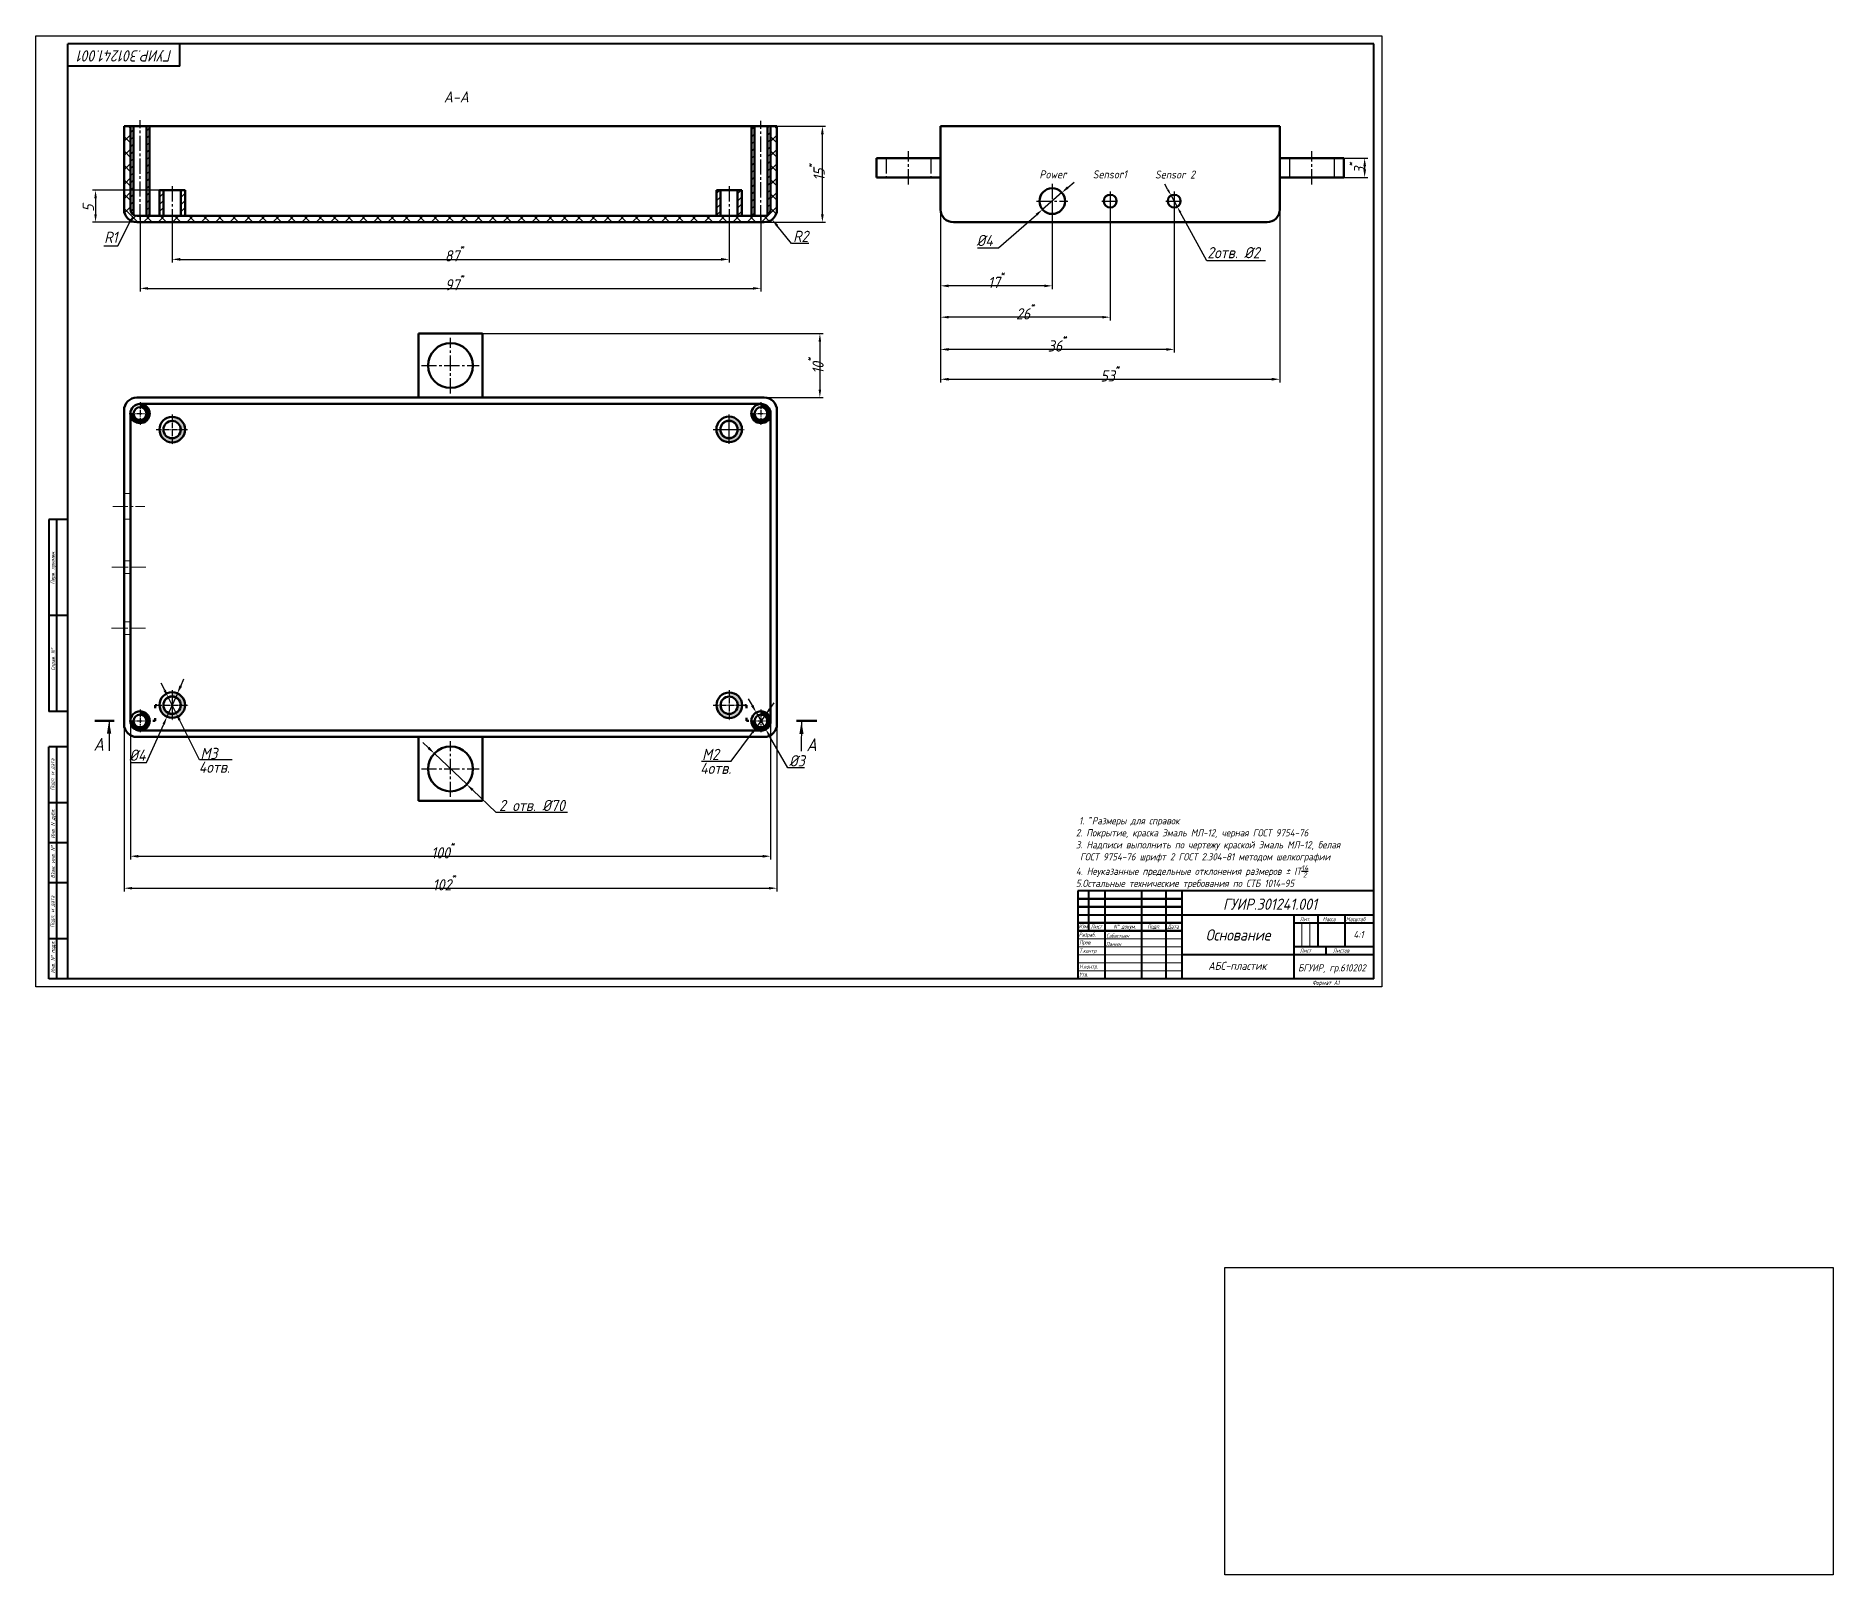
# Model space of a CAD drawing. Header units: millimetres. Extents: x 0 to 9139, y -367 to 2333.
# Drawn here: x 802 to 1925, y -367 to 594 of the extents above; entities that cross this region are included whole.
import ezdxf
from ezdxf import colors
from ezdxf.entities.mleader import LeaderData, LeaderLine
from ezdxf.math import Vec2, Vec3

# ---------------------------------------------------------------- set-up
doc = ezdxf.new("R2010")
doc.units = ezdxf.units.MM
doc.header["$LTSCALE"] = 0.5
doc.linetypes.add('CENTER2', pattern=[28.575, 19.05, -3.175, 3.175, -3.175])
doc.linetypes.add('осевая2', pattern=[28.575, 19.05, -3.175, 3.175, -3.175])
doc.layers.get('0').update_dxf_attribs({"lineweight": 60})
doc.layers.get('Defpoints').update_dxf_attribs({"color": 5})
for name, color, linetype in [('1-оси', 1, 'осевая2'), ('3-размеры', 6, 'Continuous'), ('KONTUR', 7, 'Continuous')]:
    doc.layers.add(name, color=color, linetype=linetype)
doc.layers.add('2-штриховка', color=7, linetype='Continuous', true_color=0x00c7c7)
for name, color, linetype, lineweight in [('Основная', 7, 'Continuous', 40), ('текст', 7, 'Continuous', 30), ('тонкая', 7, 'Continuous', 20), ('штр', 20, 'Continuous', 20)]:
    doc.layers.add(name, color=color, linetype=linetype, lineweight=lineweight)
doc.styles.get("Standard").update_dxf_attribs({"font": 'isocpeui.ttf', "width": 0.9})
doc.styles.add('стиль1', font='romans.shx', dxfattribs={"width": 0.75, "oblique": 15, "height": 3.5})
doc.dimstyles.new('Standart', dxfattribs={"dimtxt": 5, "dimasz": 5, "dimexe": 2, "dimexo": 0, "dimgap": 1, "dimtad": 1, "dimtoh": 1, "dimdec": 0, "dimtxsty": 'Standard', "dimcen": 2.5, "dimadec": 0, "dimazin": 0, "dimtfac": 1, "dimtdec": 0, "dimtmove": 0, "dimatfit": 3, "dimldrblk": 'DOTSMALL', "dimfxl": 1, "dimarcsym": 0})
pattern_1 = [(45, (-9.342, 0), (-2.245064, 2.245064), [])]

# ---------------------------------------------------------------- blocks, each defined once
blk = doc.blocks.new('*D14')
at = {"layer": '3-размеры', "color": 0, "lineweight": -2, "transparency": 16777216}
for p, q in [((1443.3, 496.5), (1431.2, 486)), ((1447.1, 499.7), (1450.9, 503)), ((1403.7, 462.1), (1427.5, 482.7)), ((1390.5, 462.1), (1403.7, 462.1))]:
    blk.add_line(p, q, dxfattribs=at)
at = {"layer": '3-размеры', "color": 0, "transparency": 16777216}
for points in [[(1446.5, 500.4), (1447.6, 499.1), (1443.3, 496.5)], [(1426.9, 483.3), (1428, 482.1), (1431.2, 486)]]:
    blk.add_solid(points, dxfattribs=at)
at = {"layer": 'Defpoints', "color": 0, "transparency": 16777216}
for p in [(1443.3, 496.5), (1431.2, 486)]:
    blk.add_point(p, dxfattribs=at)
at = {"layer": '3-размеры', "color": 0, "transparency": 16777216, "insert": (1395.1, 466.6), "char_height": 7, "attachment_point": 5}
blk.add_mtext('%%C4', dxfattribs=at)
blk = doc.blocks.new('_DotSmall')
at = {"color": 0, "linetype": 'ByBlock', "const_width": 0.5}
blk.add_lwpolyline([(-0.0625, 0, 1), (0.0625, 0, 1)], format="xyb", close=True, dxfattribs=at)
blk = doc.blocks.new('*D15')
at = {"layer": '3-размеры', "color": 0, "lineweight": -2, "transparency": 16777216}
for p, q in [((1367.5, 491.2), (1367.5, 436.3)), ((1437.3, 491.2), (1437.3, 436.3)), ((1432.3, 438.3), (1372.5, 438.3))]:
    blk.add_line(p, q, dxfattribs=at)
at = {"layer": '3-размеры', "color": 0, "transparency": 16777216}
for points in [[(1372.5, 439.1), (1372.5, 437.4), (1367.5, 438.3)], [(1432.3, 439.1), (1432.3, 437.4), (1437.3, 438.3)]]:
    blk.add_solid(points, dxfattribs=at)
at = {"layer": 'Defpoints', "color": 0, "transparency": 16777216}
for p in [(1367.5, 491.2), (1437.3, 491.2), (1367.5, 438.3)]:
    blk.add_point(p, dxfattribs=at)
at = {"layer": '3-размеры', "color": 0, "transparency": 16777216, "insert": (1402.4, 442.8), "char_height": 7, "attachment_point": 5}
blk.add_mtext('17{\\A1;\\H0.7x;\\S*^ ;}', dxfattribs=at)
blk = doc.blocks.new('*D16')
at = {"layer": '3-размеры', "color": 0, "lineweight": -2, "transparency": 16777216}
for p, q in [((1367.5, 491.4), (1367.5, 416.7)), ((1473.5, 491.2), (1473.5, 416.7)), ((1468.5, 418.7), (1372.5, 418.7))]:
    blk.add_line(p, q, dxfattribs=at)
at = {"layer": '3-размеры', "color": 0, "transparency": 16777216}
for points in [[(1372.5, 419.5), (1372.5, 417.9), (1367.5, 418.7)], [(1468.5, 419.5), (1468.5, 417.9), (1473.5, 418.7)]]:
    blk.add_solid(points, dxfattribs=at)
at = {"layer": 'Defpoints', "color": 0, "transparency": 16777216}
for p in [(1367.5, 491.4), (1473.5, 491.2), (1367.5, 418.7)]:
    blk.add_point(p, dxfattribs=at)
at = {"layer": '3-размеры', "color": 0, "transparency": 16777216, "insert": (1420.6, 423.2), "char_height": 7, "attachment_point": 5}
blk.add_mtext('26{\\A1;\\H0.7x;\\S*^ ;}', dxfattribs=at)
blk = doc.blocks.new('*D13')
at = {"layer": '3-размеры', "color": 0, "lineweight": -2, "transparency": 16777216}
for p, q in [((1367.5, 491.4), (1367.5, 396.6)), ((1513.5, 491.2), (1513.5, 396.6)), ((1508.5, 398.6), (1372.5, 398.6))]:
    blk.add_line(p, q, dxfattribs=at)
at = {"layer": '3-размеры', "color": 0, "transparency": 16777216}
for points in [[(1372.5, 399.4), (1372.5, 397.7), (1367.5, 398.6)], [(1508.5, 399.4), (1508.5, 397.7), (1513.5, 398.6)]]:
    blk.add_solid(points, dxfattribs=at)
at = {"layer": 'Defpoints', "color": 0, "transparency": 16777216}
for p in [(1367.5, 491.4), (1513.5, 491.2), (1367.5, 398.6)]:
    blk.add_point(p, dxfattribs=at)
at = {"layer": '3-размеры', "color": 0, "transparency": 16777216, "insert": (1440.5, 403.1), "char_height": 7, "attachment_point": 5}
blk.add_mtext('36{\\A1;\\H0.7x;\\S*^ ;}', dxfattribs=at)
blk = doc.blocks.new('_None')
blk = doc.blocks.new('*D18')
at = {"layer": '3-размеры', "color": 0, "lineweight": -2, "transparency": 16777216}
for p, q in [((857.3, 164.5), (857.3, 60)), ((1265.3, 164.5), (1265.3, 60)), ((862.3, 62), (1260.3, 62))]:
    blk.add_line(p, q, dxfattribs=at)
at = {"layer": '3-размеры', "color": 0, "transparency": 16777216}
for points in [[(862.3, 62.8), (862.3, 61.2), (857.3, 62)], [(1260.3, 62.8), (1260.3, 61.2), (1265.3, 62)]]:
    blk.add_solid(points, dxfattribs=at)
at = {"layer": 'Defpoints', "color": 0, "transparency": 16777216}
for p in [(857.3, 164.5), (1265.3, 164.5), (1265.3, 62)]:
    blk.add_point(p, dxfattribs=at)
at = {"layer": '3-размеры', "color": 0, "transparency": 16777216, "insert": (1057.5, 66.5), "char_height": 7, "attachment_point": 5}
blk.add_mtext('102{\\A1;\\H0.7x;\\S*^ ;}', dxfattribs=at)
blk = doc.blocks.new('*D19')
at = {"layer": '3-размеры', "color": 0, "lineweight": -2, "transparency": 16777216}
for p, q in [((892.7, 188.2), (894.7, 192.8)), ((890.6, 183.7), (884.1, 169.1)), ((871.4, 140.6), (882.1, 164.5)), ((861.1, 140.6), (871.4, 140.6))]:
    blk.add_line(p, q, dxfattribs=at)
at = {"layer": '3-размеры', "color": 0, "transparency": 16777216}
for points in [[(891.9, 188.6), (893.5, 187.9), (890.6, 183.7)], [(881.3, 164.8), (882.8, 164.2), (884.1, 169.1)]]:
    blk.add_solid(points, dxfattribs=at)
at = {"layer": 'Defpoints', "color": 0, "transparency": 16777216}
for p in [(890.6, 183.7), (884.1, 169.1)]:
    blk.add_point(p, dxfattribs=at)
at = {"layer": '3-размеры', "color": 0, "transparency": 16777216, "insert": (865.7, 145.1), "char_height": 7, "attachment_point": 5}
blk.add_mtext('%%C4', dxfattribs=at)
blk = doc.blocks.new('*D20')
at = {"layer": '3-размеры', "color": 0, "lineweight": -2, "transparency": 16777216}
for p, q in [((1249.9, 176.1), (1247.4, 180.4)), ((1252.3, 171.7), (1258.3, 161.3)), ((1272, 137.1), (1260.7, 157)), ((1282.5, 137.1), (1272, 137.1))]:
    blk.add_line(p, q, dxfattribs=at)
at = {"layer": '3-размеры', "color": 0, "transparency": 16777216}
for points in [[(1250.6, 176.5), (1249.1, 175.7), (1252.3, 171.7)], [(1261.5, 157.4), (1260, 156.5), (1258.3, 161.3)]]:
    blk.add_solid(points, dxfattribs=at)
at = {"layer": 'Defpoints', "color": 0, "transparency": 16777216}
for p in [(1252.3, 171.7), (1258.3, 161.3)]:
    blk.add_point(p, dxfattribs=at)
at = {"layer": '3-размеры', "color": 0, "transparency": 16777216, "insert": (1277.8, 141.6), "char_height": 7, "attachment_point": 5}
blk.add_mtext('%%C3', dxfattribs=at)
blk = doc.blocks.new('*D21')
at = {"layer": '3-размеры', "color": 0, "lineweight": -2, "transparency": 16777216}
for p, q in [((861.3, 166.5), (861.3, 80)), ((1261.3, 166.5), (1261.3, 80)), ((866.3, 82), (1256.3, 82))]:
    blk.add_line(p, q, dxfattribs=at)
at = {"layer": '3-размеры', "color": 0, "transparency": 16777216}
for points in [[(866.3, 82.8), (866.3, 81.1), (861.3, 82)], [(1256.3, 82.8), (1256.3, 81.1), (1261.3, 82)]]:
    blk.add_solid(points, dxfattribs=at)
at = {"layer": 'Defpoints', "color": 0, "transparency": 16777216}
for p in [(861.3, 166.5), (1261.3, 166.5), (1261.3, 82)]:
    blk.add_point(p, dxfattribs=at)
at = {"layer": '3-размеры', "color": 0, "transparency": 16777216, "insert": (1056.6, 86.5), "char_height": 7, "attachment_point": 5}
blk.add_mtext('100{\\A1;\\H0.7x;\\S*^ ;}', dxfattribs=at)
blk = doc.blocks.new('*D22')
at = {"layer": '3-размеры', "color": 0, "lineweight": -2, "transparency": 16777216}
for p, q in [((1259.3, 538), (1295.7, 538)), ((1293.7, 483), (1293.7, 533)), ((1257.3, 478), (1295.7, 478))]:
    blk.add_line(p, q, dxfattribs=at)
at = {"layer": '3-размеры', "color": 0, "transparency": 16777216}
for points in [[(1292.8, 533), (1294.5, 533), (1293.7, 538)], [(1292.8, 483), (1294.5, 483), (1293.7, 478)]]:
    blk.add_solid(points, dxfattribs=at)
at = {"layer": 'Defpoints', "color": 0, "transparency": 16777216}
for p in [(1259.3, 538), (1293.7, 538), (1257.3, 478)]:
    blk.add_point(p, dxfattribs=at)
at = {"layer": '3-размеры', "color": 0, "transparency": 16777216, "insert": (1289.2, 509.3), "char_height": 7, "attachment_point": 5, "rotation": 90}
blk.add_mtext('15{\\A1;\\H0.7x;\\S*^ ;}', dxfattribs=at)
blk = doc.blocks.new('*D23')
at = {"layer": '3-размеры', "color": 0, "lineweight": -2, "transparency": 16777216}
for p, q in [((887.4, 482), (887.4, 452.8)), ((1235.4, 482), (1235.4, 452.8)), ((892.4, 454.8), (1230.4, 454.8))]:
    blk.add_line(p, q, dxfattribs=at)
at = {"layer": '3-размеры', "color": 0, "transparency": 16777216}
for points in [[(892.4, 455.7), (892.4, 454), (887.4, 454.8)], [(1230.4, 455.7), (1230.4, 454), (1235.4, 454.8)]]:
    blk.add_solid(points, dxfattribs=at)
at = {"layer": 'Defpoints', "color": 0, "transparency": 16777216}
for p in [(887.4, 482), (1235.4, 482), (1235.4, 454.8)]:
    blk.add_point(p, dxfattribs=at)
at = {"layer": '3-размеры', "color": 0, "transparency": 16777216, "insert": (1063.8, 459.4), "char_height": 7, "attachment_point": 5}
blk.add_mtext('87{\\A1;\\H0.7x;\\S*^ ;}', dxfattribs=at)
blk = doc.blocks.new('*D24')
at = {"layer": '3-размеры', "color": 0, "lineweight": -2, "transparency": 16777216}
for p, q in [((867.3, 482), (867.3, 434.7)), ((1255.3, 482), (1255.3, 434.7)), ((872.3, 436.7), (1250.3, 436.7))]:
    blk.add_line(p, q, dxfattribs=at)
at = {"layer": '3-размеры', "color": 0, "transparency": 16777216}
for points in [[(872.3, 437.5), (872.3, 435.9), (867.3, 436.7)], [(1250.3, 437.5), (1250.3, 435.9), (1255.3, 436.7)]]:
    blk.add_solid(points, dxfattribs=at)
at = {"layer": 'Defpoints', "color": 0, "transparency": 16777216}
for p in [(867.3, 482), (1255.3, 482), (1255.3, 436.7)]:
    blk.add_point(p, dxfattribs=at)
at = {"layer": '3-размеры', "color": 0, "transparency": 16777216, "insert": (1063.9, 441.3), "char_height": 7, "attachment_point": 5}
blk.add_mtext('97{\\A1;\\H0.7x;\\S*^ ;}', dxfattribs=at)
blk = doc.blocks.new('*D25')
at = {"layer": '3-размеры', "color": 0, "lineweight": -2, "transparency": 16777216}
for p, q in [((879.4, 498), (837.5, 498)), ((839.5, 493), (839.5, 483)), ((879.4, 478), (837.5, 478))]:
    blk.add_line(p, q, dxfattribs=at)
at = {"layer": '3-размеры', "color": 0, "transparency": 16777216}
for points in [[(838.7, 493), (840.3, 493), (839.5, 498)], [(838.7, 483), (840.3, 483), (839.5, 478)]]:
    blk.add_solid(points, dxfattribs=at)
at = {"layer": 'Defpoints', "color": 0, "transparency": 16777216}
for p in [(879.4, 498), (839.5, 478), (879.4, 478)]:
    blk.add_point(p, dxfattribs=at)
at = {"layer": '3-размеры', "color": 0, "transparency": 16777216, "insert": (835, 486.9), "char_height": 7, "attachment_point": 5, "rotation": 90}
blk.add_mtext('5', dxfattribs=at)
blk = doc.blocks.new('*D26')
at = {"layer": '3-размеры', "color": 0, "lineweight": -2, "transparency": 16777216}
for p, q in [((1367.5, 486), (1367.5, 377.9)), ((1579.5, 486), (1579.5, 377.9)), ((1372.5, 379.9), (1574.5, 379.9))]:
    blk.add_line(p, q, dxfattribs=at)
at = {"layer": '3-размеры', "color": 0, "transparency": 16777216}
for points in [[(1372.5, 380.8), (1372.5, 379.1), (1367.5, 379.9)], [(1574.5, 380.8), (1574.5, 379.1), (1579.5, 379.9)]]:
    blk.add_solid(points, dxfattribs=at)
at = {"layer": 'Defpoints', "color": 0, "transparency": 16777216}
for p in [(1367.5, 486), (1579.5, 486), (1579.5, 379.9)]:
    blk.add_point(p, dxfattribs=at)
at = {"layer": '3-размеры', "color": 0, "transparency": 16777216, "insert": (1473.5, 384.4), "char_height": 7, "attachment_point": 5}
blk.add_mtext('53{\\A1;\\H0.7x;\\S*^ ;}', dxfattribs=at)

msp = doc.modelspace()

# ---------------------------------------------------------------- hatches: boundary and pattern name
h = msp.add_hatch(color=0)
h.dxf.hatch_style = 1
h.paths.add_polyline_path([(863.3, 358.5), (861.3, 358.5, 0.414214), (867.3, 352.5), (867.3, 354.5, -0.414214)])
h.paths.add_polyline_path([(873.3, 358.5), (871.3, 358.5, -0.414214), (867.3, 354.5), (867.3, 352.5, 0.414214)])
h.paths.add_polyline_path([(867.3, 364.5), (867.3, 362.5, -0.414214), (871.3, 358.5), (873.3, 358.5, 0.414214)])
h = msp.add_hatch(color=0)
h.dxf.hatch_style = 1
h.paths.add_polyline_path([(1251.3, 358.5), (1249.3, 358.5, 0.414214), (1255.3, 352.5), (1255.3, 354.5, -0.414214)])
h.paths.add_polyline_path([(1261.3, 358.5), (1259.3, 358.5, -0.414214), (1255.3, 354.5), (1255.3, 352.5, 0.414214)])
h.paths.add_polyline_path([(1255.3, 364.5), (1255.3, 362.5, -0.414214), (1259.3, 358.5), (1261.3, 358.5, 0.414214)])
h = msp.add_hatch(color=0)
h.dxf.hatch_style = 1
h.paths.add_polyline_path([(887.3, 343.1, -0.413381), (881.9, 348.5), (879.4, 348.5, 0.411535), (887.3, 340.5)])
h.paths.add_polyline_path([(887.3, 356.5), (887.3, 353.9, -0.417072), (892.7, 348.5), (895.4, 348.5, 0.001933), (895.4, 348.5, 0.416655)])
h.paths.add_polyline_path([(895.4, 348.5), (892.7, 348.5, -0.411361), (887.3, 343.1), (887.3, 340.5, 0.414388)])
h = msp.add_hatch(color=0)
h.dxf.hatch_style = 1
h.paths.add_polyline_path([(1235.3, 343.2, -0.413381), (1229.9, 348.5), (1227.4, 348.6, 0.411535), (1235.3, 340.6)])
h.paths.add_polyline_path([(1235.3, 356.6), (1235.3, 354, -0.417072), (1240.7, 348.5), (1243.4, 348.5, 0.001933), (1243.4, 348.6, 0.416655)])
h.paths.add_polyline_path([(1243.4, 348.5), (1240.7, 348.5, -0.411361), (1235.3, 343.2), (1235.3, 340.6, 0.414388)])
h = msp.add_hatch(color=0)
h.dxf.hatch_style = 1
h.paths.add_polyline_path([(887.3, 171, -0.413381), (881.9, 176.4), (879.4, 176.4, 0.411535), (887.3, 168.4)])
h.paths.add_polyline_path([(887.3, 184.4), (887.3, 181.8, -0.417072), (892.7, 176.3), (895.4, 176.3, 0.001933), (895.4, 176.4, 0.416655)])
h.paths.add_polyline_path([(895.4, 176.3), (892.7, 176.3, -0.411361), (887.3, 171), (887.3, 168.4, 0.414388)])
h = msp.add_hatch(color=0)
h.dxf.hatch_style = 1
h.paths.add_polyline_path([(1235.4, 170.9, -0.413381), (1230, 176.3), (1227.5, 176.3, 0.411535), (1235.4, 168.3)])
h.paths.add_polyline_path([(1235.4, 184.3), (1235.4, 181.7, -0.417072), (1240.8, 176.3), (1243.4, 176.3, 0.001933), (1243.4, 176.3, 0.416655)])
h.paths.add_polyline_path([(1243.4, 176.3), (1240.8, 176.3, -0.411361), (1235.4, 170.9), (1235.4, 168.3, 0.414388)])
h = msp.add_hatch(color=0)
h.dxf.hatch_style = 1
h.paths.add_polyline_path([(863.3, 166.5), (861.3, 166.5, 0.414214), (867.3, 160.5), (867.3, 162.5, -0.414214)])
h.paths.add_polyline_path([(873.3, 166.5), (871.3, 166.5, -0.414214), (867.3, 162.5), (867.3, 160.5, 0.414214)])
h.paths.add_polyline_path([(867.3, 172.5), (867.3, 170.5, -0.414214), (871.3, 166.5), (873.3, 166.5, 0.414214)])
h = msp.add_hatch(color=0)
h.dxf.hatch_style = 1
h.paths.add_polyline_path([(1251.3, 166.5), (1249.3, 166.5, 0.414214), (1255.3, 160.5), (1255.3, 162.5, -0.414214)])
h.paths.add_polyline_path([(1261.3, 166.5), (1259.3, 166.5, -0.414214), (1255.3, 162.5), (1255.3, 160.5, 0.414214)])
h.paths.add_polyline_path([(1255.3, 172.5), (1255.3, 170.5, -0.414214), (1259.3, 166.5), (1261.3, 166.5, 0.414214)])
at = {"layer": '1-оси'}
h = msp.add_hatch(dxfattribs=at)
h.set_pattern_fill('ANSI37', color=0, scale=2)
h.set_pattern_definition([(45, (742.0067, 0.229), (-4.49013, 4.49013), []), (135, (742.0067, 0.229), (-4.49013, -4.49013), [])])
h.paths.add_polyline_path([(1257.3, 482, 0.414214), (1261.3, 486), (1261.3, 538), (1265.3, 538), (1265.3, 486, -0.414214), (1257.3, 478), (865.3, 478, -0.414214), (857.3, 486), (857.3, 538), (861.3, 538), (861.3, 486, 0.414214), (865.3, 482)])
at = {"layer": '2-штриховка'}
h = msp.add_hatch(dxfattribs=at)
h.set_pattern_fill('ANSI31', color=0)
h.set_pattern_definition(pattern_1)
h.paths.add_polyline_path([(881.9, 498), (879.4, 498), (879.4, 482), (881.9, 482)])
h.paths.add_polyline_path([(895.4, 498), (892.7, 498), (892.7, 482), (895.4, 482)])
h.paths.add_polyline_path([(873.3, 538), (871.3, 538), (871.3, 482), (873.3, 482)])
h.paths.add_polyline_path([(863.3, 538), (861.3, 538), (861.3, 486, 0.267949), (863.3, 482.5)])
h = msp.add_hatch(dxfattribs=at)
h.set_pattern_fill('ANSI31', color=0)
h.set_pattern_definition(pattern_1)
h.paths.add_polyline_path([(1251.3, 538), (1249.3, 538), (1249.3, 482), (1251.3, 482)])
h.paths.add_polyline_path([(1261.3, 538), (1259.3, 538), (1259.3, 482.5, 0.267949), (1261.3, 486)])
h = msp.add_hatch(dxfattribs=at)
h.set_pattern_fill('ANSI31', color=0)
h.set_pattern_definition(pattern_1)
h.paths.add_polyline_path([(1229.9, 498), (1227.4, 498), (1227.4, 482), (1229.9, 482)])
h.paths.add_polyline_path([(1243.4, 498), (1240.7, 498), (1240.7, 482), (1243.4, 482)])

# ---------------------------------------------------------------- linework, layer by layer
at = {"color": 0}
for p, q in [((857.3, 538), (857.3, 486)), ((857.3, 538), (1261.3, 538)), ((861.3, 486), (861.3, 538)), ((863.3, 538), (875.3, 538)), ((863.3, 482.5), (863.3, 538)), ((871.3, 482), (871.3, 538)), ((873.3, 482), (873.3, 538)), ((1259.3, 538), (1247.3, 538)), ((1249.3, 482), (1249.3, 538)), ((1251.3, 482), (1251.3, 538)), ((1259.3, 482.5), (1259.3, 538)), ((1261.3, 486), (1261.3, 538)), ((1261.3, 538), (1265.3, 538)), ((1265.3, 486), (1265.3, 538)), ((1367.5, 486), (1367.5, 538)), ((1367.5, 538), (1575.5, 538)), ((1579.5, 538), (1575.5, 538)), ((1579.5, 486), (1579.5, 538)), ((1327.5, 518), (1327.5, 506)), ((1327.5, 518), (1367.5, 518)), ((1619.5, 518), (1579.5, 518)), ((1619.5, 518), (1619.5, 506)), ((1327.5, 506), (1367.5, 506)), ((1619.5, 506), (1579.5, 506)), ((879.4, 482), (879.4, 498)), ((879.4, 482), (879.4, 498)), ((879.4, 498), (895.4, 498)), ((881.9, 482), (881.9, 498)), ((892.7, 482), (892.7, 498)), ((895.4, 482), (895.4, 498)), ((1227.4, 482), (1227.4, 498)), ((1227.4, 482), (1227.4, 498)), ((1227.4, 498), (1243.4, 498)), ((1229.9, 482), (1229.9, 498)), ((1240.7, 482), (1240.7, 498)), ((1243.4, 482), (1243.4, 498)), ((1265.3, 486), (1265.3, 486)), ((865.3, 482), (1257.3, 482)), ((865.3, 478), (1257.3, 478)), ((1375.5, 478), (1571.5, 478)), ((1041.3, 368.5), (1041.3, 408.5)), ((1041.3, 408.5), (1081.3, 408.5)), ((1081.3, 408.5), (1081.3, 368.5)), ((867.3, 364.5), (867.3, 364.5)), ((867.3, 364.5), (869.3, 364.5)), ((1254.1, 368.5), (1254.1, 368.5)), ((1255.3, 160.5), (1253.3, 160.5)), ((1041.3, 116.5), (1041.3, 156.5)), ((1061.3, 156.5), (1101.3, 156.5)), ((1081.3, 156.5), (1081.3, 116.5)), ((1081.3, 116.5), (1041.3, 116.5))]:
    msp.add_line(p, q, dxfattribs=at)
for p, q in [((857.3, 164.5), (857.3, 360.5)), ((865.3, 368.5), (1257.3, 368.5)), ((867.3, 364.5), (1255.3, 364.5)), ((1265.3, 360.5), (1265.3, 164.5)), ((861.3, 166.5), (861.3, 358.5)), ((1261.3, 166.5), (1261.3, 358.5)), ((1255.3, 160.5), (867.3, 160.5)), ((1257.3, 156.5), (865.3, 156.5)), ((1518.2, 55.4), (1453.2, 55.4)), ((1518.2, 50.4), (1453.2, 50.4)), ((1518.2, 40.4), (1453.2, 40.4)), ((1518.2, 35.4), (1453.2, 35.4)), ((1588.2, 5.4), (1588.2, 5.4))]:
    msp.add_line(p, q)
at = {"linetype": 'CENTER2', "lineweight": -3, "ltscale": 0.35}
for p, q in [((867.3, 365.6), (867.3, 351.4)), ((1255.3, 365.6), (1255.3, 351.4)), ((860.6, 358.5), (874.2, 358.5)), ((877.4, 348.5), (897.4, 348.5)), ((887.3, 357.9), (887.3, 339)), ((1225.5, 348.6), (1244.8, 348.5)), ((1226.9, 348.5), (1243.8, 348.5)), ((1226.9, 348.5), (1243.8, 348.5)), ((1235.3, 357.9), (1235.3, 339.1)), ((1235.3, 357.5), (1235.3, 340)), ((1235.3, 357.5), (1235.3, 340)), ((1248.6, 358.5), (1262.2, 358.5)), ((887.3, 185.8), (887.3, 166.9)), ((887.3, 185.3), (887.3, 167.9)), ((1235.4, 185.7), (1235.4, 166.8)), ((867.3, 173.6), (867.3, 159.4)), ((877.5, 176.4), (897.6, 176.3)), ((1225.5, 176.3), (1244.9, 176.3)), ((1255.3, 173.6), (1255.3, 159.4)), ((860.6, 166.5), (874.2, 166.5)), ((1248.6, 166.5), (1262.2, 166.5))]:
    msp.add_line(p, q, dxfattribs=at)
at = {"color": 0, "lineweight": 106}
for p, q in [((876.8, 174.5), (876.8, 176.4)), ((876.8, 176.4), (877.7, 176.4)), ((1246.3, 176.3), (1245.2, 176.3)), ((1246.3, 174.4), (1246.3, 176.3)), ((1246.3, 166.5), (1246.3, 168.5)), ((875.3, 166.5), (876.8, 166.5)), ((876.8, 166.5), (876.8, 168.3)), ((1247.8, 166.5), (1246.3, 166.5))]:
    msp.add_line(p, q, dxfattribs=at)
at = {"lineweight": 120}
for p, q in [((851.2, 166.5), (839.1, 166.5)), ((1277.5, 166.5), (1290.1, 166.5))]:
    msp.add_line(p, q, dxfattribs=at)
at = {"color": 0}
for centre, radius in [((1437.3, 491.2), 8), ((1473.5, 491.2), 4), ((1513.5, 491.2), 4), ((1061.3, 388.5), 14), ((867.3, 358.5), 6), ((867.3, 358.5), 4), ((1255.3, 358.5), 6), ((1255.3, 358.5), 4), ((887.4, 348.5), 8), ((887.3, 348.5), 5.4), ((1235.4, 348.6), 8), ((1235.3, 348.6), 5.4), ((1235.3, 348.5), 5.4), ((887.4, 176.4), 8), ((887.3, 176.4), 5.4), ((887.3, 176.3), 5.4), ((1235.5, 176.3), 8), ((1235.4, 176.3), 5.4), ((1235.4, 176.3), 5.4), ((867.3, 166.5), 6), ((867.3, 166.5), 4), ((1255.3, 166.5), 6), ((1255.3, 166.5), 4), ((1255.3, 166.5), 4), ((1061.3, 136.5), 14)]:
    msp.add_circle(centre, radius, dxfattribs=at)
for centre, radius, start, end in [((865.3, 486), 8, 180, 270), ((865.3, 486), 4, 180, 270), ((1257.3, 486), 8, 270, 0), ((1257.3, 486), 4, 270, 0), ((1375.5, 486), 8, 180, 270), ((1571.5, 486), 8, 270, 0)]:
    msp.add_arc(centre, radius, start, end, dxfattribs=at)
for centre, start, end in [((865.3, 360.5), 90, 180), ((1257.3, 360.5), 0, 90), ((865.3, 164.5), 180, 270), ((1257.3, 164.5), 270, 0)]:
    msp.add_arc(centre, 8, start, end)
at = {"lineweight": 25}
for points in [[(849.3, 158.5), (846.6, 158.5), (847.9, 166.5)], [(1281.9, 158.3), (1279.3, 158.3), (1280.6, 166.3)]]:
    msp.add_solid(points, dxfattribs=at)
at = {"layer": '1-оси', "color": 0}
for p, q in [((867.3, 479.7), (867.3, 541.7)), ((1255.3, 479.2), (1255.3, 541.3)), ((1333.5, 518), (1333.5, 506)), ((1347.5, 501.6), (1347.5, 522.4)), ((1361.5, 518), (1361.5, 506)), ((1599.5, 501.6), (1599.5, 522.4)), ((887.4, 500.5), (887.4, 479.5)), ((1235.4, 500.5), (1235.4, 479.5)), ((1437.3, 502), (1437.3, 481.1)), ((1473.5, 497.3), (1473.5, 485.6)), ((1513.5, 497.3), (1513.5, 485.6)), ((1427.5, 491.2), (1447, 491.2)), ((1468.2, 491.2), (1479.2, 491.2)), ((1508.2, 491.2), (1519.2, 491.2)), ((1061.3, 371), (1061.3, 405.9)), ((1043.1, 388.5), (1079.1, 388.5)), ((1254.1, 368.5), (1254.1, 368.5)), ((1061.3, 119), (1061.3, 153.9)), ((1043.1, 136.5), (1079.1, 136.5))]:
    msp.add_line(p, q, dxfattribs=at)
at = {"layer": '2-штриховка', "color": 0}
for p, q in [((1585.5, 518), (1585.5, 506)), ((1613.5, 518), (1613.5, 506))]:
    msp.add_line(p, q, dxfattribs=at)
at = {"layer": '3-размеры', "color": 0}
for p, q in [((1367.5, 518), (1361.5, 518)), ((1619.5, 518), (1634.5, 518)), ((1619.5, 506), (1634.5, 506)), ((1632.5, 513), (1632.5, 511)), ((1509.6, 498.2), (1507.7, 501.7)), ((1511.6, 494.7), (1515.4, 487.7)), ((1533.9, 454), (1517.3, 484.2)), ((853.5, 463.3), (860.9, 478.1)), ((1274.4, 464.7), (1265.5, 475.8)), ((844.6, 463.3), (853.5, 463.3)), ((1285.1, 464.7), (1274.4, 464.7)), ((1570.6, 454), (1533.9, 454)), ((1041.3, 408.5), (1294.1, 408.5)), ((1292.1, 403.5), (1292.1, 373.5)), ((1041.3, 368.5), (1294.1, 368.5)), ((882.7, 185.7), (880.4, 190.1)), ((884.9, 181.2), (889.7, 171.5)), ((1257.7, 169.7), (1252.9, 163.3)), ((1260.6, 173.7), (1263.6, 177.8)), ((904.5, 142.1), (892, 167.1)), ((1236.7, 141.3), (1250, 159.3)), ((1047.6, 149.6), (1044, 153.1)), ((1051.2, 146.2), (1071.4, 126.9)), ((924.9, 142.1), (904.5, 142.1)), ((1218.2, 141.3), (1236.7, 141.3)), ((1089.9, 109.2), (1075, 123.4)), ((1134.4, 109.2), (1089.9, 109.2)), ((1545.2, -175), (1925.2, -175)), ((1545.2, -367), (1545.2, -175)), ((1925.2, -175), (1925.2, -367)), ((1925.2, -367), (1545.2, -367))]:
    msp.add_line(p, q, dxfattribs=at)
for points in [[(1631.7, 513), (1633.4, 513), (1632.5, 518)], [(1631.7, 511), (1633.4, 511), (1632.5, 506)], [(1510.2, 498.5), (1509, 497.9), (1511.6, 494.7)], [(1517.9, 484.5), (1516.7, 483.9), (1515.4, 487.7)], [(860.2, 478.5), (861.6, 477.7), (863.3, 482.5)], [(1266.1, 476.3), (1264.8, 475.3), (1262.3, 479.7)], [(1291.3, 403.5), (1292.9, 403.5), (1292.1, 408.5)], [(1291.3, 373.5), (1292.9, 373.5), (1292.1, 368.5)], [(883.4, 186), (881.9, 185.3), (884.9, 181.2)], [(892.7, 167.5), (891.2, 166.7), (889.7, 171.5)], [(1260, 174.2), (1261.3, 173.3), (1257.7, 169.7)], [(1249.3, 159.8), (1250.6, 158.8), (1252.9, 163.3)], [(1048.1, 150.3), (1047, 149), (1051.2, 146.2)], [(1075.6, 124), (1074.5, 122.8), (1071.4, 126.9)]]:
    msp.add_solid(points, dxfattribs=at)
at = {"layer": 'KONTUR'}
for p, q in [((802.2, 0.4), (802.2, 594.4)), ((802.2, 594.4), (1643.2, 594.4)), ((1643.2, 594.4), (1643.2, 0.4)), ((1643.2, 0.4), (802.2, 0.4))]:
    msp.add_line(p, q, dxfattribs=at)
at = {"layer": 'Основная'}
for p, q in [((822.2, 45.4), (822.2, 589.4)), ((1638.2, 589.4), (822.2, 589.4)), ((892.2, 575.4), (892.2, 589.4)), ((1638.2, 5.4), (1638.2, 589.4)), ((892.2, 575.4), (822.2, 575.4)), ((810.2, 292.4), (810.2, 172.4)), ((822.2, 292.4), (810.2, 292.4)), ((815.2, 172.4), (815.2, 292.4)), ((822.2, 232.4), (810.2, 232.4)), ((822.2, 172.4), (810.2, 172.4)), ((810.2, 5.4), (810.2, 150.4)), ((822.2, 150.4), (810.2, 150.4)), ((815.2, 5.4), (815.2, 150.4)), ((822.2, 115.4), (810.2, 115.4)), ((822.2, 90.4), (810.2, 90.4)), ((822.2, 65.4), (810.2, 65.4)), ((1453.2, 60.4), (1453.2, 5.4)), ((1638.2, 60.4), (1453.2, 60.4)), ((1460.2, 35.4), (1460.2, 60.4)), ((1470.2, 60.4), (1470.2, 5.4)), ((1493.2, 5.4), (1493.2, 60.4)), ((1508.2, 60.4), (1508.2, 5.4)), ((1518.2, 60.4), (1518.2, 5.4)), ((822.2, 5.4), (822.2, 45.4)), ((1453.2, 45.4), (1638.2, 45.4)), ((1588.2, 45.4), (1588.2, 5.4)), ((1603.2, 45.4), (1603.2, 25.4)), ((1620.2, 45.4), (1620.2, 25.4)), ((1588.2, 40.4), (1638.2, 40.4)), ((822.2, 30.4), (810.2, 30.4)), ((1638.2, 25.4), (1588.2, 25.4)), ((1608.2, 25.4), (1608.2, 20.4)), ((1638.2, 20.4), (1518.2, 20.4)), ((1638.2, 5.4), (810.2, 5.4))]:
    msp.add_line(p, q, dxfattribs=at)
at = {"layer": 'тонкая'}
for p, q in [((1593.2, 40.2), (1593.2, 25.4)), ((1598.3, 40.2), (1598.3, 25.4)), ((1453.2, 30.4), (1518.2, 30.4)), ((1518.2, 25.4), (1453.2, 25.4)), ((1518.2, 20.4), (1453.2, 20.4))]:
    msp.add_line(p, q, dxfattribs=at)
for points in [[(1453.2, 15.4), (1518.2, 15.4)], [(1453.2, 10.4), (1518.2, 10.4)]]:
    msp.add_lwpolyline(points, dxfattribs=at)
at = {"layer": 'штр', "color": 0, "linetype": 'осевая2'}
for p, q in [((861.3, 308.5), (857.3, 308.5)), ((861.3, 300.5), (861.3, 308.5)), ((850.2, 300.5), (870.2, 300.5)), ((857.3, 300.5), (857.3, 292.5)), ((857.3, 292.5), (861.3, 292.5)), ((871, 262.5), (849.7, 262.5)), ((861.3, 266.5), (857.3, 266.5)), ((861.3, 258.5), (857.3, 258.5)), ((861.3, 262.5), (861.3, 266.5)), ((861.3, 228.5), (857.3, 228.5)), ((870.8, 224.5), (849.5, 224.5)), ((861.3, 220.5), (857.3, 220.5))]:
    msp.add_line(p, q, dxfattribs=at)

# ---------------------------------------------------------------- texts
at = {"color": 0, "attachment_point": 1}
for s, width, insert, char_height in [('А-А', 14.244, (1057.1, 559.8), 7), ('Power', 111.929, (1429.3, 510.4), 5), ('Sensor1', 111.929, (1462.6, 510.4), 5), ('Sensor 2', 111.929, (1501.5, 510.3), 5), ('2отв. %%C2', 111.929, (1534.2, 462.5), 7)]:
    msp.add_mtext_dynamic_manual_height_columns(s, width=width, gutter_width=50, heights=[0], dxfattribs=dict(at, insert=insert, char_height=char_height))
at = {"layer": '1-оси', "color": 0, "insert": (887.4, 578.4), "char_height": 7, "attachment_point": 1, "rotation": 180}
msp.add_mtext_dynamic_manual_height_columns('ГУИР.301241.001', width=55.323, gutter_width=50, heights=[0], dxfattribs=at)
at = {"layer": '1-оси', "color": 0, "lineweight": -2, "insert": (1449.5, 107.9), "char_height": 4.5, "attachment_point": 1}
msp.add_mtext_dynamic_manual_height_columns('\\A1;\\pxl1,t3;1. {\\H0.7x;\\S*^ ;}Размеры для справок\\P\\pl0,tz; 2. Покрытие, краска Эмаль МЛ-12, черная ГОСТ 9754-76\\P 3. Надписи выполнить по чертежу краской Эмаль МЛ-12, белая\\P  ГОСТ 9754-76 шрифт 2 ГОСТ 2.304-81 методом шелкографии\\P 4. Неуказанные предельные отклонения размеров ± IT{\\H0.7x;\\S14/2;}\\P 5.Остальные технические требования по СТБ 1014-95', width=188.697, gutter_width=50, heights=[0], dxfattribs=at)
at = {"layer": '1-оси', "color": 0, "attachment_point": 1}
for s, width, insert, char_height in [('ГУИР.301241.001', 55.323, (1544, 55.5), 7), ('Основание', 55.323, (1533.2, 36.3), 7), ('4:1', 8.329, (1625.5, 35.3), 4.5), ('АБС-пластик', 55.323, (1534.8, 16), 5), ('БГУИР, гр.610202', 55.323, (1590.9, 14.5), 4.5)]:
    msp.add_mtext_dynamic_manual_height_columns(s, width=width, gutter_width=50, heights=[0], dxfattribs=dict(at, insert=insert, char_height=char_height))
at = {"layer": '3-размеры', "color": 0, "char_height": 7, "attachment_point": 5, "rotation": 90}
for s, insert in [('3{\\A1;\\H0.7x;\\S*^ ;}', (1626.9, 511.9)), ('10{\\A1;\\H0.7x;\\S*^ ;}', (1288.6, 388.5))]:
    msp.add_mtext(s, dxfattribs=dict(at, insert=insert))
at = {"layer": '3-размеры', "color": 0, "insert": (849.1, 468.6), "char_height": 7, "width": 6.75, "attachment_point": 5}
msp.add_mtext('R1', dxfattribs=at)
at = {"layer": '3-размеры', "color": 0, "char_height": 7, "attachment_point": 5}
for s, insert in [('R2', (1280.2, 469.2)), ('M3', (910.4, 146.2)), ('M2', (1223.8, 145.6)), ('2 отв. %%C70', (1112.2, 113.7))]:
    msp.add_mtext(s, dxfattribs=dict(at, insert=insert))
at = {"layer": '3-размеры', "color": 0, "char_height": 7, "attachment_point": 1}
for insert in [(904, 141.1), (1217.3, 140.4)]:
    msp.add_mtext_dynamic_manual_height_columns('4отв.', width=34.317, gutter_width=50, heights=[0], dxfattribs=dict(at, insert=insert))
at = {"layer": 'текст', "style": 'стиль1', "oblique": 15, "width": 0.75}
for s, p in [('Перв. примен.', (814, 251.9)), ('Справ. N%%d', (814.2, 198)), ('Подп. и дата', (813.8, 123.1)), ('Инв. N дубл.', (814.1, 93.1)), ('Взам. инв. N%%d', (814.1, 68.2)), ('Подп. и дата', (813.8, 37.4)), ('Инв. N%%d подл.', (814.1, 8.9))]:
    msp.add_text(s, height=2.5, rotation=90, dxfattribs=at).set_placement(p)
for s, height, p in [('Изм', 2.5, (1453.8, 37)), ('Разраб.', 2.5, (1453.9, 31.7)), ('Лист', 2.5, (1461.3, 36.8)), ('N%%d докум. ', 2.5, (1475.6, 36.8)), ('Подп.', 2.5, (1496.8, 36.8)), ('Дата', 2.5, (1509.3, 36.8)), ('Лит.', 2.5, (1592, 41.4)), ('Масса', 2.5, (1606.3, 41.4)), ('Масштаб', 2.5, (1620.9, 41.4)), ('Пров.', 2.5, (1454.2, 26.9)), ('Т.контр.', 2.5, (1454.2, 21.7)), ('Ланин', 2.5, (1470.8, 25.9)), ('Сабастьян', 2.5, (1471.1, 31.1)), ('Лист', 2.5, (1592, 21.8)), ('Листов', 2.5, (1612.7, 21.8)), ('Н.контр.', 2.5, (1454.2, 11.8)), ('Утв.', 2.5, (1454.2, 6.8)), ('Формат А1', 2.75, (1599.7, 1.6))]:
    msp.add_text(s, height=height, dxfattribs=at).set_placement(p)

# ---------------------------------------------------------------- dimensions: what is measured, and where the dimension line sits
at = {"layer": '3-размеры', "color": 0}
for base, p1, p2, text, picture, middle in [((1293.7, 538), (1257.3, 478), (1259.3, 538), '15{\\A1;\\H0.7x;\\S*^ ;}', '*D22', (1293.7, 509.3)), ((839.5, 478), (879.4, 498), (879.4, 478), '5', '*D25', (839.5, 486.9))]:
    dim = msp.add_linear_dim(base=base, p1=p1, p2=p2, angle=90, text=text, dimstyle='Standart', override={"dimtxt": 7}, dxfattribs=at)
    dim.commit()
    dim.dimension.update_dxf_attribs({"geometry": picture, "text_midpoint": middle, "dimtype": 160})
for p1, p2, text, picture, middle in [((1443.3, 496.5), (1431.2, 486), '%%C4', '*D14', (1395.1, 462.1)), ((890.6, 183.7), (884.1, 169.1), '%%C4', '*D19', (865.7, 140.6)), ((1252.3, 171.7), (1258.3, 161.3), '%%C3', '*D20', (1277.8, 137.1))]:
    dim = msp.add_diameter_dim_2p(p1=p1, p2=p2, text=text, dimstyle='Standart', override={"dimtxt": 7}, dxfattribs=at)
    dim.commit()
    dim.dimension.update_dxf_attribs({"geometry": picture, "text_midpoint": middle, "dimtype": 163})
for base, p1, p2, text, picture, middle in [((1367.5, 418.7), (1473.5, 491.2), (1367.5, 491.4), '26{\\A1;\\H0.7x;\\S*^ ;}', '*D16', (1420.6, 418.7)), ((1367.5, 398.6), (1513.5, 491.2), (1367.5, 491.4), '36{\\A1;\\H0.7x;\\S*^ ;}', '*D13', (1440.5, 398.6)), ((1367.5, 438.3), (1437.3, 491.2), (1367.5, 491.2), '17{\\A1;\\H0.7x;\\S*^ ;}', '*D15', (1402.4, 438.3)), ((1579.5, 379.9), (1367.5, 486), (1579.5, 486), '53{\\A1;\\H0.7x;\\S*^ ;}', '*D26', (1473.5, 379.9)), ((1255.3, 436.7), (867.3, 482), (1255.3, 482), '97{\\A1;\\H0.7x;\\S*^ ;}', '*D24', (1063.9, 436.7)), ((1235.4, 454.8), (887.4, 482), (1235.4, 482), '87{\\A1;\\H0.7x;\\S*^ ;}', '*D23', (1063.8, 454.8)), ((1265.3, 62), (857.3, 164.5), (1265.3, 164.5), '102{\\A1;\\H0.7x;\\S*^ ;}', '*D18', (1057.5, 62)), ((1261.3, 82), (861.3, 166.5), (1261.3, 166.5), '100{\\A1;\\H0.7x;\\S*^ ;}', '*D21', (1056.6, 82))]:
    dim = msp.add_linear_dim(base=base, p1=p1, p2=p2, text=text, dimstyle='Standart', override={"dimtxt": 7}, dxfattribs=at)
    dim.commit()
    dim.dimension.update_dxf_attribs({"geometry": picture, "text_midpoint": middle, "dimtype": 160})

# ---------------------------------------------------------------- leaders
at = {"lineweight": 25}
ml = msp.add_multileader_mtext('Standard', dxfattribs=at)
ml.set_content('А', color=256)
ml.set_leader_properties()
ml.set_arrow_properties(name='NONE')
ml.build(insert=Vec2(0, 0))
ml.multileader.update_dxf_attribs({"has_dogleg": 0, "text_left_attachment_type": 7, "text_right_attachment_type": 7, "dogleg_length": 0, "arrow_head_size": 6.4})
ctx = ml.context
ctx.base_point, ctx.char_height, ctx.arrow_head_size, ctx.landing_gap_size, ctx.plane_origin = Vec3(836.4, 147.9), 8, 6.4, 3.2, Vec3(847.9, 166.5)
ctx.left_attachment, ctx.right_attachment, ctx.text_align_type = 7, 7, 2
notes = []
notes.append((ctx, [(0, (1, 1, 0), (847.9, 147.9), (-1, 0), 0, [(0, [(848, 166.4)], 0, [])])]))
ctx.mtext.insert, ctx.mtext.alignment, ctx.mtext.flow_direction = Vec3(844.7, 155.9), 3, 5
ml = msp.add_multileader_mtext('Standard', dxfattribs=at)
ml.set_content('А', color=256)
ml.set_leader_properties()
ml.set_arrow_properties(name='NONE')
ml.build(insert=Vec2(0, 0))
ml.multileader.update_dxf_attribs({"has_dogleg": 0, "text_left_attachment_type": 7, "text_right_attachment_type": 7, "dogleg_length": 0, "arrow_head_size": 6.4})
ctx = ml.context
ctx.base_point, ctx.char_height, ctx.arrow_head_size, ctx.landing_gap_size, ctx.plane_origin = Vec3(1280.5, 147.6), 8, 6.4, 3.2, Vec3(1280.6, 166.3)
ctx.left_attachment, ctx.right_attachment = 7, 7
notes.append((ctx, [(1, (1, 1, 0), (1280.5, 147.6), (1, 0), 0, [(0, [(1280.6, 166.3)], 0, [])])]))
ctx.mtext.insert, ctx.mtext.width, ctx.mtext.flow_direction = Vec3(1283.7, 155.6), 12.266, 5
for ctx, leaders in notes:
    for number, flags, end, landing, length, lines in leaders:
        leader = LeaderData()
        leader.index, (leader.has_last_leader_line, leader.has_dogleg_vector, leader.attachment_direction) = number, flags
        leader.last_leader_point, leader.dogleg_vector, leader.dogleg_length = Vec3(end), Vec3(landing), length
        for number, points, colour, breaks in lines:
            line = LeaderLine()
            line.index, line.vertices, line.color, line.breaks = number, Vec3.list(points), colors.encode_raw_color(colour), breaks
            leader.lines.append(line)
        ctx.leaders.append(leader)

doc.saveas('drawing.dxf')
